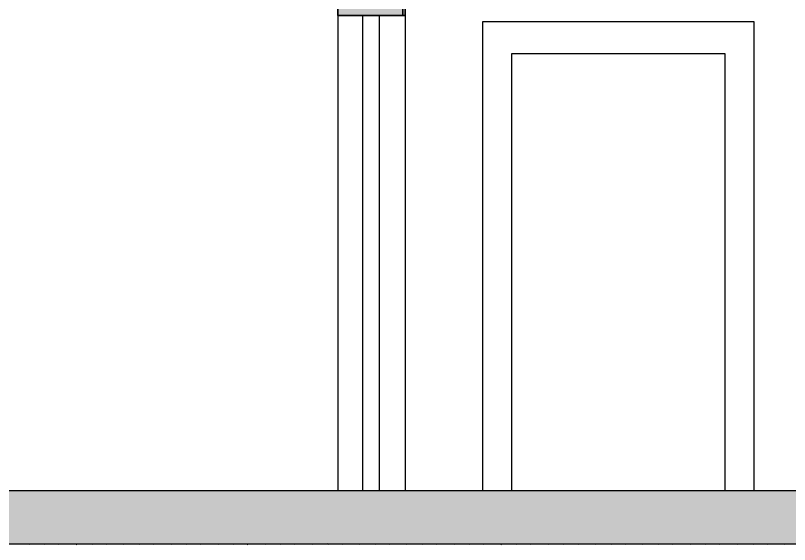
# Model space of a CAD drawing. Header units: millimetres. Extents: x -78607 to -64103, y -7158 to -1751.
# Drawn here: x -74852 to -71167, y -7158 to -4639 of the extents above; entities that cross this region are included whole.
import ezdxf

# ---------------------------------------------------------------- set-up
doc = ezdxf.new("R2010")
doc.units = ezdxf.units.MM
for name, color, linetype, lineweight in [('A-ALV-___-___-EXI', 250, 'Continuous', 35), ('A-BAS-___-___-EXI', 250, 'Continuous', 25), ('A-POR-___-___-EXI', 250, 'Continuous', 25)]:
    doc.layers.add(name, color=color, linetype=linetype, lineweight=lineweight)

msp = doc.modelspace()

# ---------------------------------------------------------------- hatches: boundary and pattern name
at = {"layer": 'A-ALV-___-___-EXI'}
h = msp.add_hatch(color=11, dxfattribs=at)
h.paths.add_polyline_path([(-76927.9, -6902.5), (-76771.4, -6902.5), (-76771.4, -2776.6), (-76927.9, -2776.6)])
h.paths.add_polyline_path([(-65574.4, -6902.5), (-65574.4, -2776.6), (-65880.7, -2776.6), (-65880.7, -6902.5)])
h.paths.add_polyline_path([(-73007.3, -4639.2), (-73007.3, -2776.6), (-73316.9, -2776.6), (-73316.9, -4639.2)])
h.paths.add_polyline_path([(-70684.5, -4639.2), (-70684.5, -2776.6), (-70975.1, -2776.6), (-70975.1, -4639.2)])
at = {"layer": 'A-BAS-___-___-EXI', "true_color": 0xcb9898}
msp.add_hatch(color=253, dxfattribs=at).paths.add_polyline_path([(-65880.7, -7154.9), (-64102.5, -7154.9), (-64102.5, -6902.5), (-78606.7, -6902.5), (-78606.7, -7154.9), (-76771.4, -7154.9)])

# ---------------------------------------------------------------- linework, layer by layer
at = {"layer": 'A-ALV-___-___-EXI'}
for p, q in [((-72996.6, -4639.2), (-73007.3, -2776.6)), ((-73007.3, -4639.2), (-72996.6, -4639.2))]:
    msp.add_line(p, q, dxfattribs=at)
msp.add_lwpolyline([(-73007.3, -2776.6), (-73316.9, -2776.6), (-73316.9, -4639.2), (-73007.3, -4639.2)], close=True, dxfattribs=at)
at = {"layer": 'A-BAS-___-___-EXI'}
for p, q in [((-65880.7, -6902.5), (-76771.4, -6902.5)), ((-74788.9, -7158.4), (-74785.5, -7154.9)), ((-74710, -7158.4), (-74713.5, -7154.9)), ((-74646.9, -7158.4), (-74643.5, -7154.9)), ((-74562.7, -7158.4), (-74559.1, -7154.9)), ((-74485.7, -7158.4), (-74489.1, -7154.9)), ((-74422.2, -7158.4), (-74418.8, -7154.9)), ((-74337.8, -7158.4), (-74334.3, -7154.9)), ((-74261.2, -7158.4), (-74264.6, -7154.9)), ((-74197.9, -7158.4), (-74194.4, -7154.9)), ((-74113.2, -7158.4), (-74109.8, -7154.9)), ((-74036.2, -7158.4), (-74039.6, -7154.9)), ((-73973, -7158.4), (-73969.6, -7154.9)), ((-73888.3, -7158.4), (-73884.8, -7154.9)), ((-73811.8, -7158.4), (-73815.3, -7154.9)), ((-73748.4, -7158.4), (-73744.9, -7154.9)), ((-73663.9, -7158.4), (-73660.5, -7154.9)), ((-73587.4, -7158.4), (-73590.8, -7154.9)), ((-73524, -7158.4), (-73520.6, -7154.9)), ((-73439.4, -7158.4), (-73436, -7154.9)), ((-73362.3, -7158.4), (-73365.8, -7154.9)), ((-73298.9, -7158.4), (-73295.4, -7154.9)), ((-73214.4, -7158.4), (-73211, -7154.9)), ((-73137.9, -7158.4), (-73141.3, -7154.9)), ((-73074.5, -7158.4), (-73071.1, -7154.9)), ((-72990.1, -7158.4), (-72986.6, -7154.9)), ((-72912.8, -7158.4), (-72916.3, -7154.9)), ((-72849.7, -7158.4), (-72846.3, -7154.9)), ((-72765.6, -7158.4), (-72762.2, -7154.9)), ((-72688.5, -7158.4), (-72691.9, -7154.9)), ((-72625, -7158.4), (-72621.6, -7154.9)), ((-72540.6, -7158.4), (-72537.1, -7154.9)), ((-72464, -7158.4), (-72467.4, -7154.9)), ((-72400.7, -7158.4), (-72397.2, -7154.9)), ((-72316.2, -7158.4), (-72312.8, -7154.9)), ((-72239, -7158.4), (-72242.4, -7154.9)), ((-72174.9, -7158.4), (-72171.4, -7154.9)), ((-72091.1, -7158.4), (-72087.6, -7154.9)), ((-72012.2, -7158.4), (-72015.6, -7154.9)), ((-71949, -7158.4), (-71945.6, -7154.9)), ((-71866.7, -7158.4), (-71863.3, -7154.9)), ((-71787.8, -7158.4), (-71791.3, -7154.9)), ((-71724.4, -7158.4), (-71720.9, -7154.9)), ((-71639.9, -7158.4), (-71636.5, -7154.9)), ((-71563.4, -7158.4), (-71566.8, -7154.9)), ((-71500, -7158.4), (-71496.6, -7154.9)), ((-71415.6, -7158.4), (-71412.1, -7154.9)), ((-71338.3, -7158.4), (-71341.8, -7154.9)), ((-71275.2, -7158.4), (-71271.8, -7154.9)), ((-71190.4, -7158.4), (-71187, -7154.9))]:
    msp.add_line(p, q, dxfattribs=at)
msp.add_lwpolyline([(-76927.9, -6902.5), (-78606.7, -6902.5), (-78606.7, -7154.9), (-64102.5, -7154.9), (-64102.5, -6902.5), (-65574.4, -6902.5)], dxfattribs=at)
at = {"layer": 'A-POR-___-___-EXI'}
for p, q in [((-73316.9, -4639.2), (-73316.9, -6902.5)), ((-73200.2, -4639.2), (-73200.2, -6902.5)), ((-73119.9, -4639.2), (-73119.9, -6902.5)), ((-72996.6, -4639.2), (-72996.6, -6902.5))]:
    msp.add_line(p, q, dxfattribs=at)
for points in [[(-71335.2, -6902.5), (-71335.2, -4669), (-72628.2, -4669), (-72628.2, -6902.5)], [(-72488.3, -6902.5), (-72488.3, -4819.7), (-71475.1, -4819.7), (-71475.1, -6902.5)]]:
    msp.add_lwpolyline(points, dxfattribs=at)

doc.saveas('drawing.dxf')
